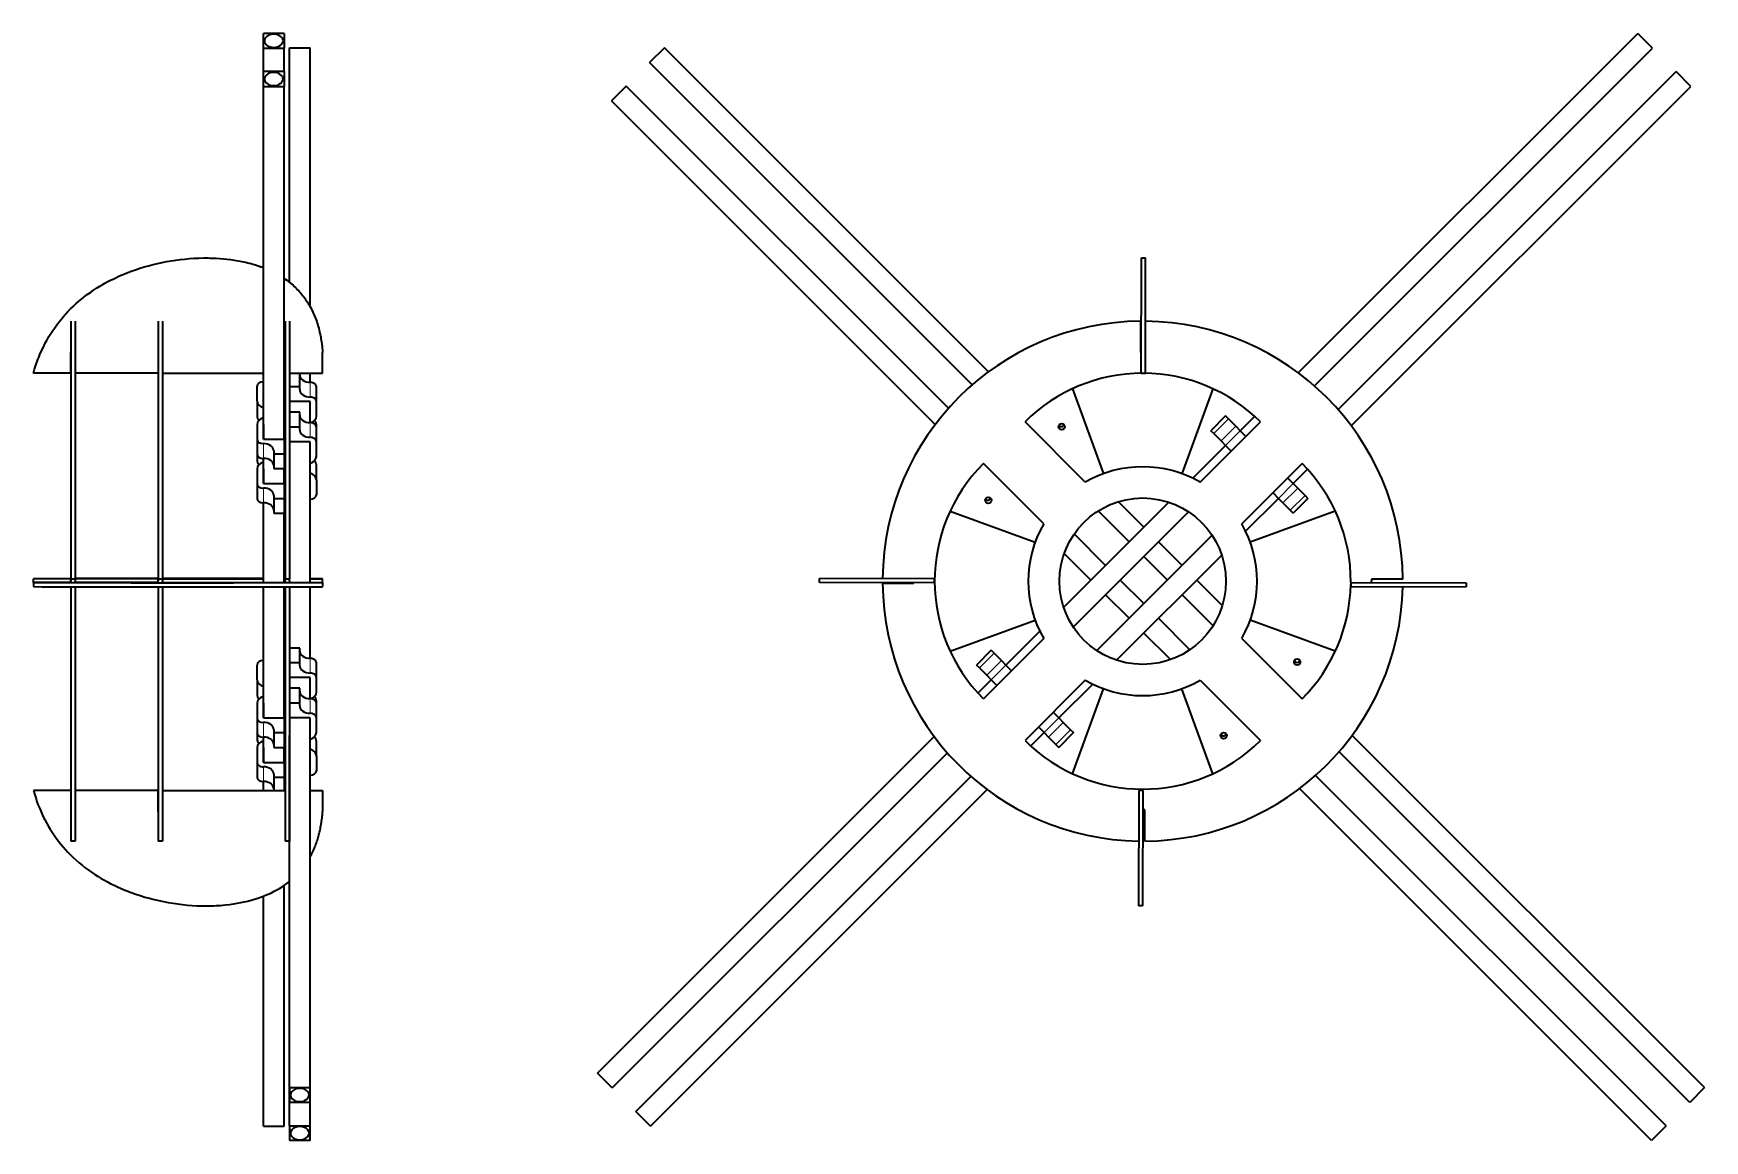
# Model space of a CAD drawing. Extents: x -41 to 2498, y -135 to 1203.
# Drawn here: x 53 to 856, y 153 to 685 of the extents above; entities that cross this region are included whole.
import ezdxf

# ---------------------------------------------------------------- set-up
doc = ezdxf.new("R2010")
doc.units = 0

msp = doc.modelspace()

# ---------------------------------------------------------------- linework, layer by layer
at = {"color": 7, "lineweight": 35, "ltscale": 0.25}
for p, q in [((173.42, 684.83), (163.42, 684.83)), ((163.42, 677.76), (173.42, 677.76)), ((175.92, 677.88), (185.92, 677.88)), ((173.42, 666.44), (163.42, 666.44)), ((163.42, 659.37), (173.42, 659.37)), ((337.76, 659.5), (330.69, 652.43)), ((70.92, 521.46), (70.92, 531.46)), ((112.92, 531.46), (112.92, 521.46)), ((173.92, 521.46), (173.92, 531.46)), ((191.92, 521.46), (191.92, 531.46)), ((185.92, 507.89), (175.92, 507.89)), ((625.87, 500.89), (618.8, 493.82)), ((163.42, 489.71), (173.42, 489.71)), ((185.92, 488.51), (175.92, 488.51)), ((163.42, 468.36), (173.42, 468.36)), ((665.47, 461.29), (658.4, 454.22)), ((185.92, 375.19), (175.92, 375.19)), ((163.42, 355.7), (173.42, 355.7)), ((185.92, 355.81), (175.92, 355.81)), ((163.42, 334.35), (173.42, 334.35)), ((70.92, 320.76), (70.92, 310.76)), ((112.92, 310.76), (112.92, 320.76)), ((173.92, 320.76), (173.92, 310.76)), ((191.92, 320.76), (191.92, 310.76)), ((331.1, 177.83), (324.03, 184.9)), ((175.92, 177.96), (185.92, 177.96)), ((185.92, 170.89), (175.92, 170.89)), ((349.48, 159.45), (342.41, 166.52)), ((163.42, 159.45), (173.42, 159.45)), ((175.92, 159.57), (185.92, 159.57)), ((185.92, 152.5), (175.92, 152.5))]:
    msp.add_line(p, q, dxfattribs=at)
at = {"color": 7, "lineweight": 35, "ltscale": 0.176776}
for p, q in [((163.42, 677.76), (163.42, 684.83)), ((173.42, 684.83), (173.42, 677.76)), ((163.42, 659.37), (163.42, 666.44)), ((173.42, 666.44), (173.42, 659.37)), ((180.92, 495.58), (180.92, 502.65)), ((160.42, 489.71), (160.42, 482.64)), ((173.42, 489.71), (173.42, 482.64)), ((188.92, 470.12), (188.92, 463.05)), ((168.42, 461.29), (168.42, 454.22)), ((173.42, 461.29), (173.42, 454.22)), ((188.92, 355.81), (188.92, 362.88)), ((188.92, 337.42), (188.92, 344.49)), ((160.42, 334.35), (160.42, 327.28)), ((173.42, 334.35), (173.42, 327.28)), ((175.92, 159.57), (175.92, 152.5)), ((185.92, 152.5), (185.92, 159.57))]:
    msp.add_line(p, q, dxfattribs=at)
at = {"color": 7, "lineweight": 35}
for p, q in [((660.78, 521.66), (823.95, 684.83)), ((163.42, 508.1), (163.42, 677.76)), ((175.92, 565.19), (175.92, 677.88)), ((185.92, 553.38), (185.92, 677.88)), ((511.92, 522.11), (356.15, 677.88)), ((668.59, 515.33), (831.02, 677.76)), ((504.06, 515.83), (349.08, 670.81)), ((163.42, 489.71), (163.42, 659.37)), ((173.42, 489.71), (173.42, 659.37)), ((175.92, 565.19), (175.92, 659.5)), ((492.68, 504.58), (337.76, 659.5)), ((679.91, 504.01), (842.34, 666.44)), ((686.24, 496.2), (849.41, 659.37)), ((486.31, 496.81), (330.69, 652.43)), ((585.32, 521.46), (585.43, 576.86)), ((587.32, 521.46), (587.43, 576.86)), ((70.92, 546.46), (70.92, 509.85)), ((72.92, 546.46), (72.92, 509.85)), ((112.92, 546.46), (112.92, 509.85)), ((114.92, 546.46), (114.92, 509.85)), ((173.92, 546.46), (173.92, 509.85)), ((175.92, 546.46), (175.92, 509.85)), ((112.92, 521.46), (72.92, 521.46)), ((114.92, 521.46), (163.42, 521.46)), ((552.35, 514.02), (567.23, 473.15)), ((619.73, 514.02), (604.86, 473.15)), ((70.92, 509.85), (70.92, 422.46)), ((72.92, 509.85), (72.92, 422.46)), ((112.92, 509.85), (112.92, 422.46)), ((114.92, 509.85), (114.92, 422.46)), ((173.92, 509.85), (173.92, 422.46)), ((175.92, 509.85), (175.92, 422.46)), ((558.46, 469.05), (529.48, 498.03)), ((613.63, 469.05), (642.61, 498.03)), ((185.92, 420.85), (185.92, 488.51)), ((610.07, 470.94), (625.87, 486.75)), ((538.46, 449.05), (509.48, 478.03)), ((633.63, 449.05), (662.61, 478.03)), ((163.42, 420.85), (163.42, 459.17)), ((163.42, 420.85), (163.42, 459.17)), ((548.06, 408.93), (598.57, 459.45)), ((635.52, 445.48), (651.33, 461.29)), ((173.42, 420.85), (173.42, 454.22)), ((493.48, 455.15), (534.36, 440.27)), ((552.67, 399.41), (608.1, 454.83)), ((579.51, 440.38), (564.64, 455.25)), ((678.6, 455.15), (637.73, 440.27)), ((568.19, 429.07), (553.1, 444.16)), ((563.99, 388.09), (619.41, 443.52)), ((573.51, 383.48), (624.03, 433.99)), ((70.92, 418.78), (70.92, 333.07)), ((112.92, 422.67), (72.92, 422.67)), ((112.92, 420.85), (72.92, 420.85)), ((72.92, 418.78), (72.92, 333.07)), ((112.92, 418.74), (112.92, 333.07)), ((114.92, 422.67), (163.42, 422.67)), ((114.92, 420.85), (173.92, 420.85)), ((114.92, 418.73), (114.92, 333.07)), ((163.42, 374.09), (163.42, 418.74)), ((163.42, 355.7), (163.42, 418.74)), ((173.42, 355.7), (173.42, 418.75)), ((173.92, 418.75), (173.92, 333.07)), ((175.92, 418.75), (175.92, 333.07)), ((185.92, 384.38), (185.92, 418.78)), ((486.04, 420.67), (430.64, 420.78)), ((486.05, 422.67), (430.65, 422.78)), ((686.03, 420.85), (741.43, 420.73)), ((686.03, 418.85), (741.42, 418.73)), ((619.83, 400.06), (604.96, 414.93)), ((493.48, 387.77), (534.36, 402.65)), ((608.74, 388.52), (593.65, 403.61)), ((678.6, 387.77), (637.73, 402.65)), ((538.46, 393.88), (509.48, 364.89)), ((520.28, 381.16), (536.57, 397.44)), ((633.63, 393.88), (662.61, 364.89)), ((558.46, 373.88), (529.48, 344.89)), ((545.74, 355.7), (562.02, 371.99)), ((552.35, 328.9), (567.23, 369.78)), ((619.73, 328.9), (604.86, 369.78)), ((613.63, 373.88), (642.61, 344.89)), ((185.92, 177.96), (185.92, 355.81)), ((175.92, 177.96), (175.92, 347.34)), ((324.03, 184.9), (485.85, 346.72)), ((856.07, 177.96), (686.69, 347.34)), ((331.1, 177.83), (492.18, 338.91)), ((849, 170.89), (680.41, 339.48)), ((70.92, 333.07), (70.92, 296.47)), ((72.92, 333.07), (72.92, 296.47)), ((112.92, 333.07), (112.92, 296.47)), ((114.92, 333.07), (114.92, 296.47)), ((173.92, 333.07), (173.92, 296.47)), ((175.92, 333.07), (175.92, 296.47)), ((175.92, 159.57), (175.92, 328.12)), ((342.41, 166.52), (503.49, 327.6)), ((349.48, 159.45), (511.3, 321.27)), ((830.62, 152.5), (661.39, 321.73)), ((837.69, 159.57), (669.16, 328.1)), ((112.92, 320.76), (72.92, 320.76)), ((112.92, 320.76), (72.92, 320.76)), ((114.92, 320.76), (173.92, 320.76)), ((114.92, 320.76), (173.92, 320.76)), ((584.13, 320.76), (584.01, 265.36)), ((586.13, 320.76), (586.01, 265.36)), ((173.42, 159.45), (173.42, 275.19)), ((163.42, 177.83), (163.42, 270)), ((163.42, 159.45), (163.42, 270))]:
    msp.add_line(p, q, dxfattribs=at)
at = {"color": 7, "lineweight": 35, "ltscale": 0.249999}
for p, q in [((831.02, 677.76), (823.95, 684.83)), ((356.15, 677.88), (349.08, 670.81)), ((849.41, 659.37), (842.34, 666.44)), ((856.07, 177.96), (849, 170.89)), ((837.69, 159.57), (830.62, 152.5))]:
    msp.add_line(p, q, dxfattribs=at)
at = {"color": 7, "lineweight": 35, "ltscale": 0.282843}
for p, q in [((173.42, 666.44), (173.42, 677.76)), ((185.92, 159.57), (185.92, 170.89))]:
    msp.add_line(p, q, dxfattribs=at)
at = {"color": 7, "lineweight": 35, "ltscale": 0.05}
for p, q in [((585.43, 576.86), (587.43, 576.86)), ((585.32, 521.46), (587.32, 521.46)), ((656.98, 455.63), (658.4, 454.22)), ((52.92, 420.67), (52.92, 422.67)), ((52.92, 420.85), (52.92, 418.85)), ((72.92, 422.46), (70.92, 422.46)), ((114.92, 422.46), (112.92, 422.46)), ((175.92, 422.46), (173.92, 422.46)), ((191.92, 420.83), (191.92, 418.83)), ((430.64, 420.78), (430.65, 422.78)), ((486.04, 420.67), (486.05, 422.67)), ((686.03, 420.85), (686.03, 418.85)), ((741.43, 420.73), (741.42, 418.73)), ((514.63, 386.82), (513.21, 388.23)), ((507.56, 379.74), (506.14, 381.16)), ((544.32, 342.97), (545.74, 341.56)), ((586.13, 320.76), (584.13, 320.76)), ((72.92, 296.47), (70.92, 296.47)), ((114.92, 296.47), (112.92, 296.47)), ((175.92, 296.47), (173.92, 296.47)), ((586.01, 265.36), (584.01, 265.36))]:
    msp.add_line(p, q, dxfattribs=at)
at = {"color": 7, "lineweight": 35, "ltscale": 0.375}
for p, q in [((585.04, 546.46), (585.04, 531.46)), ((461.05, 420.46), (476.05, 420.46)), ((711.04, 422.46), (696.04, 422.46)), ((587.04, 296.47), (587.04, 311.47))]:
    msp.add_line(p, q, dxfattribs=at)
at = {"color": 7, "lineweight": 35, "ltscale": 0.007335}
msp.add_line((585.04, 531.46), (585.34, 531.46), dxfattribs=at)
at = {"color": 7, "lineweight": 35, "ltscale": 0.45}
for p, q in [((70.92, 521.46), (52.92, 521.46)), ((70.92, 422.67), (52.92, 422.67)), ((70.92, 420.85), (52.92, 420.85)), ((70.92, 320.76), (52.92, 320.76)), ((70.92, 320.76), (52.92, 320.76))]:
    msp.add_line(p, q, dxfattribs=at)
at = {"color": 7, "lineweight": 35, "ltscale": 0.176777}
for p, q in [((160.42, 508.1), (160.42, 515.17)), ((163.42, 508.1), (163.42, 515.17)), ((188.92, 507.89), (188.92, 514.96)), ((160.42, 508.1), (160.42, 501.03)), ((188.92, 500.82), (188.92, 507.89)), ((160.42, 496.79), (160.42, 489.71)), ((163.42, 496.79), (163.42, 489.71)), ((188.92, 488.51), (188.92, 495.58)), ((168.42, 482.64), (168.42, 475.57)), ((173.42, 482.64), (173.42, 475.57)), ((188.92, 481.44), (188.92, 488.51)), ((160.42, 475.43), (160.42, 468.36)), ((163.42, 475.43), (163.42, 468.36)), ((188.92, 470.12), (188.92, 477.19)), ((160.42, 468.36), (160.42, 461.29)), ((173.42, 468.36), (173.42, 461.29)), ((180.92, 382.26), (180.92, 389.33)), ((160.42, 374.09), (160.42, 381.16)), ((163.42, 374.09), (163.42, 381.16)), ((188.92, 375.19), (188.92, 382.26)), ((160.42, 374.09), (160.42, 367.02)), ((180.92, 362.88), (180.92, 369.95)), ((188.92, 368.12), (188.92, 375.19)), ((160.42, 362.77), (160.42, 355.7)), ((163.42, 362.77), (163.42, 355.7)), ((160.42, 355.7), (160.42, 348.63)), ((173.42, 355.7), (173.42, 348.63)), ((188.92, 348.73), (188.92, 355.81)), ((168.42, 348.63), (168.42, 341.56)), ((173.42, 348.63), (173.42, 341.56)), ((160.42, 341.42), (160.42, 334.35)), ((163.42, 341.42), (163.42, 334.35)), ((188.92, 337.42), (188.92, 330.35)), ((175.92, 177.96), (175.92, 170.89)), ((185.92, 170.89), (185.92, 177.96))]:
    msp.add_line(p, q, dxfattribs=at)
at = {"color": 7, "lineweight": 35, "ltscale": 0.012498}
for p, q in [((173.42, 521.46), (173.92, 521.46)), ((173.42, 422.67), (173.92, 422.67))]:
    msp.add_line(p, q, dxfattribs=at)
at = {"color": 7, "lineweight": 35, "ltscale": 0.4}
for p, q in [((175.92, 521.46), (191.92, 521.46)), ((604.96, 429.07), (593.65, 440.38)), ((175.92, 420.85), (191.92, 420.85)), ((586.58, 410.68), (575.26, 422)), ((579.51, 403.61), (568.19, 414.93))]:
    msp.add_line(p, q, dxfattribs=at)
at = {"color": 7, "lineweight": 35, "ltscale": 0.125}
for p, q in [((180.92, 514.96), (175.92, 514.96)), ((180.92, 502.65), (175.92, 502.65)), ((627.29, 499.47), (630.82, 495.94)), ((180.92, 495.58), (175.92, 495.58)), ((168.42, 482.64), (173.42, 482.64)), ((168.42, 475.57), (173.42, 475.57)), ((660.52, 466.24), (664.06, 462.71)), ((168.42, 461.29), (173.42, 461.29)), ((653.45, 459.17), (656.98, 455.63)), ((168.42, 454.22), (173.42, 454.22)), ((180.92, 389.33), (175.92, 389.33)), ((514.63, 386.82), (518.16, 383.28)), ((180.92, 382.26), (175.92, 382.26)), ((507.56, 379.74), (511.09, 376.21)), ((180.92, 369.95), (175.92, 369.95)), ((180.92, 362.88), (175.92, 362.88)), ((547.86, 353.58), (551.4, 350.05)), ((168.42, 348.63), (173.42, 348.63)), ((540.79, 346.51), (544.32, 342.97)), ((168.42, 341.56), (173.42, 341.56)), ((168.42, 327.28), (173.42, 327.28))]:
    msp.add_line(p, q, dxfattribs=at)
at = {"color": 7, "lineweight": 35, "ltscale": 0.162503}
msp.add_line((180.92, 514.96), (180.92, 521.46), dxfattribs=at)
at = {"color": 7, "lineweight": 35, "ltscale": 0.035355}
for p, q in [((180.92, 513.55), (180.92, 514.96)), ((180.92, 494.16), (180.92, 495.58)), ((168.42, 484.06), (168.42, 482.64)), ((180.92, 380.84), (180.92, 382.26)), ((180.92, 361.46), (180.92, 362.88)), ((168.42, 350.05), (168.42, 348.63)), ((168.42, 328.69), (168.42, 327.28))]:
    msp.add_line(p, q, dxfattribs=at)
at = {"color": 7, "lineweight": 35, "ltscale": 0.10947}
msp.add_line((185.92, 517.08), (185.92, 521.46), dxfattribs=at)
at = {"color": 7, "lineweight": 13, "ltscale": 0.176778}
msp.add_line((185.92, 510.01), (185.92, 517.08), dxfattribs=at)
at = {"color": 7, "lineweight": 35, "ltscale": 0.254733}
for p, q in [((185.92, 497.7), (185.92, 507.89)), ((185.92, 365), (185.92, 375.19))]:
    msp.add_line(p, q, dxfattribs=at)
at = {"color": 7, "lineweight": 13, "ltscale": 0.25}
for p, q in [((627.29, 499.47), (620.21, 492.4)), ((630.82, 495.94), (623.75, 488.87)), ((632.94, 493.82), (625.87, 486.75)), ((658.4, 468.36), (651.33, 461.29)), ((660.52, 466.24), (653.45, 459.17)), ((664.06, 462.71), (656.98, 455.63)), ((514.63, 386.82), (507.56, 379.74)), ((520.28, 381.16), (513.21, 374.09)), ((545.74, 355.7), (538.67, 348.63)), ((551.4, 350.05), (544.32, 342.97))]:
    msp.add_line(p, q, dxfattribs=at)
at = {"color": 7, "lineweight": 35, "ltscale": 0.050001}
for p, q in [((627.29, 499.47), (625.87, 500.89)), ((664.06, 462.71), (665.47, 461.29)), ((551.4, 350.05), (552.81, 348.63))]:
    msp.add_line(p, q, dxfattribs=at)
at = {"color": 7, "lineweight": 35, "ltscale": 0.243101}
msp.add_line((632.94, 493.82), (639.82, 500.69), dxfattribs=at)
at = {"color": 7, "lineweight": 13, "ltscale": 0.176777}
for p, q in [((185.92, 490.63), (185.92, 497.7)), ((163.42, 487.59), (163.42, 480.52)), ((163.42, 466.24), (163.42, 459.17)), ((185.92, 357.93), (185.92, 365)), ((163.42, 332.23), (163.42, 325.16))]:
    msp.add_line(p, q, dxfattribs=at)
at = {"color": 7, "lineweight": 35, "ltscale": 0.024748}
msp.add_line((188.92, 495.59), (188.92, 496.58), dxfattribs=at)
at = {"color": 7, "lineweight": 35, "ltscale": 0.049999}
msp.add_line((620.21, 492.4), (618.8, 493.82), dxfattribs=at)
at = {"color": 7, "lineweight": 35, "ltscale": 0.125001}
msp.add_line((620.21, 492.4), (623.75, 488.87), dxfattribs=at)
at = {"color": 7, "lineweight": 35, "ltscale": 0.075001}
for p, q in [((630.82, 495.94), (632.94, 493.82)), ((511.09, 376.21), (513.21, 374.09)), ((545.74, 355.7), (547.86, 353.58))]:
    msp.add_line(p, q, dxfattribs=at)
at = {"color": 7, "lineweight": 35, "ltscale": 0.096448}
for p, q in [((635.67, 491.09), (632.94, 493.82)), ((515.94, 371.36), (513.21, 374.09))]:
    msp.add_line(p, q, dxfattribs=at)
at = {"color": 7, "lineweight": 35, "ltscale": 0.074188}
for p, q in [((160.42, 482.64), (160.42, 479.68)), ((160.42, 348.63), (160.42, 345.66))]:
    msp.add_line(p, q, dxfattribs=at)
at = {"color": 7, "lineweight": 35, "ltscale": 0.074999}
msp.add_line((623.75, 488.87), (625.87, 486.75), dxfattribs=at)
at = {"color": 7, "lineweight": 35, "ltscale": 0.09645}
msp.add_line((628.6, 484.02), (625.87, 486.75), dxfattribs=at)
at = {"color": 7, "lineweight": 35, "ltscale": 0.303999}
for p, q in [((163.42, 468.36), (163.42, 480.52)), ((163.42, 334.35), (163.42, 346.51))]:
    msp.add_line(p, q, dxfattribs=at)
at = {"color": 7, "lineweight": 35, "ltscale": 0.180255}
for p, q in [((173.42, 468.36), (173.42, 475.57)), ((173.42, 334.35), (173.42, 341.56))]:
    msp.add_line(p, q, dxfattribs=at)
at = {"color": 7, "lineweight": 35, "ltscale": 0.243102}
msp.add_line((658.4, 468.36), (665.27, 475.24), dxfattribs=at)
at = {"color": 7, "lineweight": 35, "ltscale": 0.096444}
for p, q in [((655.67, 471.09), (658.4, 468.36)), ((648.6, 464.02), (651.33, 461.29)), ((543.01, 358.43), (545.74, 355.7)), ((535.94, 351.36), (538.67, 348.63))]:
    msp.add_line(p, q, dxfattribs=at)
at = {"color": 7, "lineweight": 35, "ltscale": 0.075}
for p, q in [((658.4, 468.36), (660.52, 466.24)), ((651.33, 461.29), (653.45, 459.17)), ((518.16, 383.28), (520.28, 381.16)), ((538.67, 348.63), (540.79, 346.51))]:
    msp.add_line(p, q, dxfattribs=at)
at = {"color": 7, "lineweight": 35, "ltscale": 0.035356}
msp.add_line((168.42, 462.71), (168.42, 461.29), dxfattribs=at)
at = {"color": 7, "lineweight": 35, "ltscale": 0.433269}
for p, q in [((586.58, 447.45), (574.32, 459.71)), ((624.29, 409.74), (612.03, 422))]:
    msp.add_line(p, q, dxfattribs=at)
at = {"color": 7, "lineweight": 35, "ltscale": 0.452289}
msp.add_line((561.12, 422), (548.33, 434.79), dxfattribs=at)
at = {"color": 7, "lineweight": 35, "ltscale": 0.399999}
msp.add_line((597.89, 422), (586.58, 433.31), dxfattribs=at)
at = {"color": 7, "lineweight": 35, "ltscale": 0.000521088}
for p, q in [((70.92, 422.67), (70.92, 422.69)), ((70.92, 420.85), (70.92, 420.83)), ((112.92, 422.69), (112.92, 422.67)), ((112.92, 420.83), (112.92, 420.85)), ((173.92, 422.67), (173.92, 422.69)), ((173.92, 420.85), (173.92, 420.83)), ((191.92, 422.67), (191.92, 422.69)), ((191.92, 420.85), (191.92, 420.83))]:
    msp.add_line(p, q, dxfattribs=at)
at = {"color": 7, "lineweight": 35, "ltscale": 0.045541}
for p, q in [((70.92, 420.85), (70.92, 422.67)), ((112.92, 420.85), (112.92, 422.67)), ((173.92, 420.85), (173.92, 422.67)), ((191.92, 420.85), (191.92, 422.67))]:
    msp.add_line(p, q, dxfattribs=at)
at = {"color": 7, "lineweight": 35, "ltscale": 0.025}
for p, q in [((70.92, 422.46), (70.92, 421.46)), ((70.92, 420.46), (70.92, 421.46)), ((72.92, 422.46), (72.92, 421.46)), ((72.92, 420.46), (72.92, 421.46)), ((112.92, 422.46), (112.92, 421.46)), ((112.92, 420.46), (112.92, 421.46)), ((114.92, 422.46), (114.92, 421.46)), ((114.92, 420.46), (114.92, 421.46)), ((173.92, 421.46), (173.92, 422.46)), ((173.92, 421.46), (173.92, 420.46)), ((175.92, 421.46), (175.92, 422.46)), ((175.92, 421.46), (175.92, 420.46)), ((696.04, 422.46), (696.04, 421.46))]:
    msp.add_line(p, q, dxfattribs=at)
at = {"color": 7, "lineweight": 35, "ltscale": 0.011172}
msp.add_line((173.48, 422.76), (173.92, 422.76), dxfattribs=at)
at = {"color": 7, "lineweight": 35, "ltscale": 0.149998}
for p, q in [((185.92, 422.67), (191.92, 422.67)), ((185.92, 320.76), (191.92, 320.76)), ((185.92, 320.76), (191.92, 320.76))]:
    msp.add_line(p, q, dxfattribs=at)
at = {"color": 7, "lineweight": 35, "ltscale": 0.005643}
msp.add_line((476.05, 420.46), (476.05, 420.69), dxfattribs=at)
at = {"color": 7, "lineweight": 35, "ltscale": 0.000294496}
msp.add_line((686.03, 420.85), (686.04, 420.85), dxfattribs=at)
at = {"color": 7, "lineweight": 35, "ltscale": 0.015937}
msp.add_line((696.04, 420.83), (696.04, 421.46), dxfattribs=at)
at = {"color": 7, "lineweight": 35, "ltscale": 0.452287}
msp.add_line((599.37, 383.75), (586.58, 396.54), dxfattribs=at)
at = {"color": 7, "lineweight": 35, "ltscale": 0.250001}
for p, q in [((513.21, 388.23), (506.14, 381.16)), ((552.81, 348.63), (545.74, 341.56))]:
    msp.add_line(p, q, dxfattribs=at)
at = {"color": 7, "lineweight": 13, "ltscale": 0.176776}
for p, q in [((185.92, 377.31), (185.92, 384.38)), ((163.42, 353.58), (163.42, 346.51))]:
    msp.add_line(p, q, dxfattribs=at)
at = {"color": 7, "lineweight": 13, "ltscale": 0.249999}
for p, q in [((518.16, 383.28), (511.09, 376.21)), ((547.86, 353.58), (540.79, 346.51))]:
    msp.add_line(p, q, dxfattribs=at)
at = {"color": 7, "lineweight": 35, "ltscale": 0.096449}
msp.add_line((523.01, 378.43), (520.28, 381.16), dxfattribs=at)
at = {"color": 7, "lineweight": 35, "ltscale": 0.226227}
msp.add_line((506.81, 367.69), (513.21, 374.09), dxfattribs=at)
at = {"color": 7, "lineweight": 35, "ltscale": 0.024747}
msp.add_line((188.92, 362.88), (188.92, 363.87), dxfattribs=at)
at = {"color": 7, "lineweight": 35, "ltscale": 0.226228}
msp.add_line((532.27, 342.23), (538.67, 348.63), dxfattribs=at)
at = {"color": 7, "lineweight": 35, "ltscale": 0.109946}
msp.add_line((163.42, 320.76), (163.42, 325.16), dxfattribs=at)
msp.add_line((163.42, 320.76), (163.42, 325.16), dxfattribs=at)
at = {"color": 7, "lineweight": 35, "ltscale": 0.162978}
for p, q in [((168.42, 327.28), (168.42, 320.76)), ((173.42, 327.28), (173.42, 320.76))]:
    msp.add_line(p, q, dxfattribs=at)
at = {"color": 7, "lineweight": 35, "ltscale": 0.023375}
msp.add_line((587.04, 311.47), (586.11, 311.47), dxfattribs=at)
at = {"color": 7, "lineweight": 35}
for points in [[(52.92, 521.46), (53.5, 523.38), (54.11, 525.27), (54.76, 527.12), (55.11, 528.04), (55.46, 528.94), (56.07, 530.44), (56.71, 531.91), (57.37, 533.35), (58.07, 534.78), (58.79, 536.18), (59.54, 537.56), (60.39, 539.04), (61.28, 540.49), (62.19, 541.91), (63.15, 543.31), (64.13, 544.68), (65.15, 546.03), (66.2, 547.34), (67.28, 548.63), (68.39, 549.89), (69.54, 551.13), (70.72, 552.34), (71.98, 553.57), (73.28, 554.77), (74.62, 555.94), (75.98, 557.09), (77.39, 558.2), (78.82, 559.28), (80.28, 560.33), (81.78, 561.36), (83.31, 562.35), (84.87, 563.31), (86.04, 564), (87.23, 564.67), (88.43, 565.33), (89.34, 565.81), (90.26, 566.28), (91.19, 566.74), (92.14, 567.2), (94.04, 568.07), (95.97, 568.91), (97.93, 569.71), (99.92, 570.46), (101.97, 571.19), (104.05, 571.88), (106.15, 572.52), (108.27, 573.13), (110.41, 573.69), (112.57, 574.2), (114.75, 574.67), (116.94, 575.1), (119.13, 575.48), (121.34, 575.82), (123.55, 576.11), (125.77, 576.35), (127.99, 576.55), (130.21, 576.7), (132.42, 576.8), (134.63, 576.85), (135.74, 576.86), (136.84, 576.86), (137.93, 576.84), (139.01, 576.81), (140.75, 576.74), (142.48, 576.64), (144.2, 576.5), (145.9, 576.33), (147.59, 576.13), (149.45, 575.86), (151.29, 575.56), (153.11, 575.21), (154.9, 574.82), (156.66, 574.38), (157.53, 574.15), (158.4, 573.91), (159.68, 573.52), (160.95, 573.11), (162.19, 572.68), (163.42, 572.22)], [(52.92, 521.46), (53.5, 523.38), (54.11, 525.26), (54.76, 527.12), (55.11, 528.03), (55.46, 528.94), (56.07, 530.43), (56.71, 531.9), (57.37, 533.35), (58.07, 534.77), (58.79, 536.18), (59.54, 537.55), (60.39, 539.03), (61.28, 540.49), (62.19, 541.91), (63.15, 543.31), (64.13, 544.68), (65.15, 546.02), (66.2, 547.34), (67.28, 548.63), (68.39, 549.89), (69.54, 551.12), (70.72, 552.33), (71.98, 553.56), (73.28, 554.77), (74.62, 555.94), (75.98, 557.08), (77.39, 558.2), (78.82, 559.28), (80.28, 560.33), (81.78, 561.35), (83.31, 562.34), (84.87, 563.3), (86.04, 563.99), (87.23, 564.67), (88.43, 565.32), (89.34, 565.8), (90.26, 566.27), (91.19, 566.74), (92.14, 567.19), (94.04, 568.07), (95.97, 568.91), (97.93, 569.7), (99.92, 570.46), (101.97, 571.19), (104.05, 571.88), (106.15, 572.52), (108.27, 573.12), (110.41, 573.68), (112.57, 574.2), (114.75, 574.67), (116.94, 575.09), (119.13, 575.48), (121.34, 575.81), (123.55, 576.1), (125.77, 576.35), (127.99, 576.54), (130.21, 576.69), (132.42, 576.8), (134.63, 576.85), (135.74, 576.86), (136.84, 576.85), (137.93, 576.84), (139.01, 576.81), (140.75, 576.74), (142.48, 576.63), (144.2, 576.49), (145.9, 576.32), (147.59, 576.12), (149.45, 575.86), (151.29, 575.55), (153.11, 575.2), (154.9, 574.81), (156.66, 574.38), (157.53, 574.15), (158.4, 573.9), (159.68, 573.52), (160.95, 573.11), (162.19, 572.67), (163.42, 572.21)], [(173.42, 567.03), (174.06, 566.59), (174.69, 566.13), (175.31, 565.67), (175.91, 565.19), (176.51, 564.71), (177.1, 564.22), (177.68, 563.71), (178.25, 563.2), (178.8, 562.67), (179.35, 562.13), (179.88, 561.59), (180.41, 561.03), (180.92, 560.46), (181.42, 559.89), (181.91, 559.31), (182.38, 558.72), (182.85, 558.12), (183.3, 557.5), (183.75, 556.88), (184.18, 556.25), (184.6, 555.61), (185.01, 554.95), (185.41, 554.29), (185.79, 553.61), (186.17, 552.93), (186.54, 552.23), (186.89, 551.53), (187.23, 550.81), (187.56, 550.08), (187.88, 549.35), (188.19, 548.6), (188.49, 547.84), (188.77, 547.07), (189.05, 546.29), (189.31, 545.49), (189.56, 544.69), (189.8, 543.87), (190.03, 543.05), (190.25, 542.21), (190.45, 541.37), (190.64, 540.51), (190.83, 539.64), (190.98, 538.86), (191.12, 538.07), (191.25, 537.28), (191.38, 536.47), (191.49, 535.66), (191.56, 535.14), (191.62, 534.63), (191.74, 533.59), (191.84, 532.53), (191.92, 531.46)], [(173.42, 567.02), (174.06, 566.58), (174.69, 566.13), (175.31, 565.66), (175.91, 565.19), (176.51, 564.71), (177.1, 564.21), (177.68, 563.71), (178.25, 563.19), (178.8, 562.67), (179.35, 562.13), (179.88, 561.58), (180.41, 561.03), (180.92, 560.46), (181.42, 559.89), (181.91, 559.31), (182.38, 558.72), (182.85, 558.11), (183.3, 557.5), (183.75, 556.88), (184.18, 556.24), (184.6, 555.6), (185.01, 554.95), (185.41, 554.28), (185.79, 553.61), (186.17, 552.92), (186.54, 552.23), (186.89, 551.52), (187.23, 550.81), (187.56, 550.08), (187.88, 549.34), (188.19, 548.6), (188.49, 547.84), (188.77, 547.07), (189.05, 546.28), (189.31, 545.49), (189.56, 544.68), (189.8, 543.87), (190.03, 543.04), (190.25, 542.21), (190.45, 541.36), (190.64, 540.5), (190.83, 539.64), (190.98, 538.86), (191.12, 538.07), (191.25, 537.27), (191.38, 536.47), (191.49, 535.65), (191.56, 535.14), (191.62, 534.62), (191.74, 533.58), (191.84, 532.53), (191.92, 531.46)], [(52.92, 422.67), (54.89, 422.68), (57.27, 422.69), (60.07, 422.7), (63.27, 422.71), (70.89, 422.73)], [(52.92, 420.85), (57.19, 420.82), (63.04, 420.8), (78.88, 420.77), (99.92, 420.74), (124.36, 420.73), (149.12, 420.73), (172.22, 420.75), (180.92, 420.77), (187.85, 420.79), (190.1, 420.8), (191.52, 420.82), (191.92, 420.83)], [(52.92, 418.85), (57.19, 418.82), (63.04, 418.8), (78.88, 418.77), (99.92, 418.74), (124.36, 418.73), (149.12, 418.73), (172.22, 418.75), (180.92, 418.77), (187.85, 418.79), (190.1, 418.8), (191.52, 418.82), (191.92, 418.83)], [(185.96, 422.73), (188.85, 422.72), (189.96, 422.71), (190.84, 422.71), (191.3, 422.7), (191.66, 422.69), (191.92, 422.69)], [(52.92, 320.76), (53.53, 318.73), (53.85, 317.73), (54.18, 316.74), (54.64, 315.43), (55.12, 314.14), (55.62, 312.86), (56.28, 311.29), (56.96, 309.75), (57.68, 308.23), (58.43, 306.73), (59.21, 305.26), (60.02, 303.82), (60.93, 302.29), (61.88, 300.79), (62.86, 299.31), (63.89, 297.87), (64.94, 296.46), (66.03, 295.08), (67.16, 293.72), (68.33, 292.4), (69.53, 291.11), (70.76, 289.84), (72.09, 288.55), (73.45, 287.3), (74.86, 286.07), (76.3, 284.88), (77.77, 283.72), (79.28, 282.6), (80.83, 281.51), (82.41, 280.45), (84.02, 279.43), (85.5, 278.53), (87.01, 277.67), (88.54, 276.83), (90.1, 276.02), (91.68, 275.24), (92.68, 274.77), (93.68, 274.31), (94.71, 273.85), (95.74, 273.41), (97.81, 272.56), (99.92, 271.76), (102.07, 271), (104.24, 270.28), (106.43, 269.61), (108.65, 268.99), (110.89, 268.42), (113.15, 267.89), (115.43, 267.41), (117.72, 266.98), (120.02, 266.6), (122.33, 266.27), (124.64, 265.99), (126.96, 265.76), (129.27, 265.58), (131.59, 265.45), (133.89, 265.38), (136.19, 265.36), (137.34, 265.37), (138.49, 265.39), (139.62, 265.43), (140.75, 265.48), (142.89, 265.61), (145.01, 265.8), (147.11, 266.03), (148.15, 266.17), (149.18, 266.32), (150.89, 266.59), (152.58, 266.91), (154.25, 267.26), (155.89, 267.64), (157.52, 268.07), (159.12, 268.53), (160.83, 269.07), (162.51, 269.66), (163.34, 269.97), (164.16, 270.29), (165.24, 270.74), (166.3, 271.21), (167.34, 271.7), (168.66, 272.36), (169.95, 273.05), (171.21, 273.78), (172.44, 274.54), (173.63, 275.34), (174.79, 276.17), (175.92, 277.03)], [(185.92, 288.84), (186.14, 289.24), (186.36, 289.65), (186.57, 290.06), (186.78, 290.47), (186.92, 290.75), (187.05, 291.03), (187.32, 291.6), (187.58, 292.17), (187.83, 292.74), (188.07, 293.33), (188.31, 293.92), (188.54, 294.51), (188.76, 295.12), (188.98, 295.73), (189.18, 296.34), (189.39, 296.97), (189.58, 297.59), (189.77, 298.23), (189.95, 298.87), (190.11, 299.48), (190.27, 300.1), (190.42, 300.72), (190.57, 301.35), (190.7, 301.99), (190.84, 302.63), (190.96, 303.27), (191.08, 303.92), (191.19, 304.58), (191.25, 304.95), (191.31, 305.33), (191.42, 306.08), (191.53, 306.84), (191.62, 307.61), (191.71, 308.39), (191.79, 309.17), (191.86, 309.96), (191.92, 310.76)]]:
    msp.add_lwpolyline(points, dxfattribs=at)
for centre, radius in [((547.15, 495.71), 1.5), ((511.8, 460.35), 1.5), ((586.04, 421.46), 40), ((660.29, 382.57), 1.5), ((624.93, 347.22), 1.5)]:
    msp.add_circle(centre, radius, dxfattribs=at)
for centre, radius, start, end in [((586.04, 421.46), 125, 90.45837, 179.42384), ((586.04, 421.46), 125, 0.45837, 89.39283), ((586.04, 441.46), 80, 90.14043, 135), ((586.04, 441.46), 80, 45, 89.62071), ((546.94, 496.99), 1.25, 207.52846, 351.54307), ((566.04, 421.46), 80, 135, 225), ((586.04, 421.46), 55, 59.89982, 120.10017), ((606.04, 421.46), 80, 359.55835, 45), ((511.58, 461.64), 1.25, 207.52846, 351.54307), ((586.04, 421.46), 55, 149.89983, 210.10017), ((586.04, 421.46), 55, 329.89982, 30.10018), ((122.73, -29148.18), 29570.96, 90.018997, 90.096499), ((135.25, -41729.83), 42152.62, 89.961699, 90.027624), ((586.04, 421.46), 125, 180.45837, 269.0987), ((586.04, 421.46), 125, 270.45837, 358.77666), ((606.04, 421.46), 80, 315, 358.84662), ((586.04, 421.46), 100, 359.87895, 0.12055), ((660.26, 383.67), 1.25, 192.7029, 350.73612), ((586.04, 421.46), 55, 239.89983, 300.10018), ((624.9, 348.32), 1.25, 192.7029, 350.73612), ((586.04, 401.46), 80, 225, 315), ((586.04, 421.46), 100, 269.84924, 270.15108)]:
    msp.add_arc(centre, radius, start, end, dxfattribs=at)
for centre, major_axis, start_param, end_param in [((168.42, 681.29), (4.47, 0), 1.570796, 3.141593), ((168.42, 681.29), (4.47, 0), 6.283185, 7.853982), ((168.42, 681.29), (4.47, 0), 3.141593, 6.283185), ((168.42, 662.91), (4.47, 0), 1.570796, 3.141593), ((168.42, 662.91), (4.47, 0), 3.141593, 6.283185), ((168.42, 662.91), (4.47, 0), 6.283185, 7.853982), ((163.42, 515.17), (-3, 0), 4.712389, 6.283185), ((185.92, 520.62), (5, 0), 3.141593, 4.712389), ((185.92, 514.96), (3, 0), 6.283185, 7.853982), ((165.42, 508.1), (-5, 0), 0, 1.159286), ((185.92, 513.55), (5, 0), 3.141593, 4.712389), ((185.92, 507.89), (3, 0), 6.283185, 7.853982), ((165.42, 501.03), (-5, 0), 6.283185, 6.926614), ((165.42, 496.79), (-5, 0), 5.123898, 6.283185), ((185.92, 501.23), (5, 0), 3.141593, 4.712389), ((183.92, 500.82), (5, 0), 5.195907, 6.283185), ((183.92, 496.58), (5, 0), 6.283185, 6.926614), ((163.42, 493.82), (-3, 0), 6.279581, 6.283185), ((185.92, 494.16), (5, 0), 3.141593, 4.712389), ((185.92, 495.58), (3, 0), 6.283185, 7.853982), ((185.92, 488.51), (3, 0), 6.283185, 7.853982), ((163.42, 489.71), (-3, 0), 0, 1.570796), ((165.42, 486.75), (-5, 0), 0, 0.002431), ((163.42, 482.64), (-3, 0), 0, 1.570796), ((163.42, 484.06), (-5, 0), 3.141593, 4.712389), ((165.42, 479.68), (-5, 0), 6.283185, 6.926614), ((165.42, 475.43), (-5, 0), 5.123898, 6.283185), ((163.42, 476.99), (-5, 0), 3.141593, 4.712389), ((183.92, 481.44), (5, 0), 5.1239, 6.283185), ((183.92, 477.19), (5, 0), 6.283185, 6.926614), ((163.42, 468.36), (-3, 0), 0, 1.570796), ((163.42, 462.71), (-5, 0), 3.141593, 4.712389), ((183.92, 470.12), (5, 0), 6.283185, 7.442473), ((163.42, 461.29), (-3, 0), 0, 1.570796), ((163.42, 455.63), (-5, 0), 3.141593, 4.712389), ((185.92, 463.05), (3, 0), 4.712389, 6.283185), ((185.92, 387.92), (5, 0), 3.141593, 4.712389), ((163.42, 381.16), (-3, 0), 4.712389, 6.283185), ((185.92, 380.84), (5, 0), 3.141593, 4.712389), ((185.92, 382.26), (3, 0), 6.283185, 7.853982), ((165.42, 374.09), (-5, 0), 6.283185, 7.442471), ((185.92, 375.19), (3, 0), 6.283185, 7.853982), ((165.42, 367.02), (-5, 0), 6.283185, 6.926614), ((165.42, 362.77), (-5, 0), 5.123898, 6.283185), ((185.92, 368.53), (5, 0), 3.141593, 4.712389), ((185.92, 361.46), (5, 0), 3.141593, 4.712389), ((185.92, 362.88), (3, 0), 6.283185, 7.853982), ((183.92, 368.12), (5, 0), 5.195907, 6.283185), ((183.92, 363.87), (5, 0), 6.283185, 6.926614), ((163.42, 359.81), (-3, 0), 6.279581, 6.283185), ((163.42, 355.7), (-3, 0), 0, 1.570796), ((163.42, 350.05), (-5, 0), 3.141593, 4.712389), ((185.92, 355.81), (3, 0), 6.283185, 7.853982), ((165.42, 352.73), (-5, 0), 0, 0.002431), ((163.42, 348.63), (-3, 0), 0, 1.570796), ((165.42, 345.66), (-5, 0), 6.283185, 6.926614), ((163.42, 342.97), (-5, 0), 3.141593, 4.712389), ((183.92, 348.73), (5, 0), 5.1239, 6.283185), ((183.92, 344.49), (5, 0), 6.283185, 6.926614), ((165.42, 341.42), (-5, 0), 5.123898, 6.283185), ((183.92, 337.42), (5, 0), 6.283185, 7.442473), ((163.42, 334.35), (-3, 0), 6.283185, 7.853982), ((163.42, 328.69), (-5, 0), 3.141593, 4.712389), ((185.92, 330.35), (3, 0), 4.712389, 6.283185), ((163.42, 327.28), (-3, 0), 0, 1.570796), ((163.42, 321.62), (-5, 0), 3.141593, 4.712389), ((180.92, 174.42), (4.47, 0), 6.283185, 9.424778), ((180.92, 174.42), (4.47, 0), 3.141593, 4.712389), ((180.92, 174.42), (4.47, 0), 4.712389, 6.283185), ((180.92, 156.04), (4.47, 0), 6.283185, 9.424778), ((180.92, 156.04), (4.47, 0), 3.141593, 4.712389), ((180.92, 156.04), (4.47, 0), 4.712389, 6.283185)]:
    msp.add_ellipse(centre, major_axis=major_axis, ratio=0.707107, start_param=start_param, end_param=end_param, dxfattribs=at)

doc.saveas('drawing.dxf')
